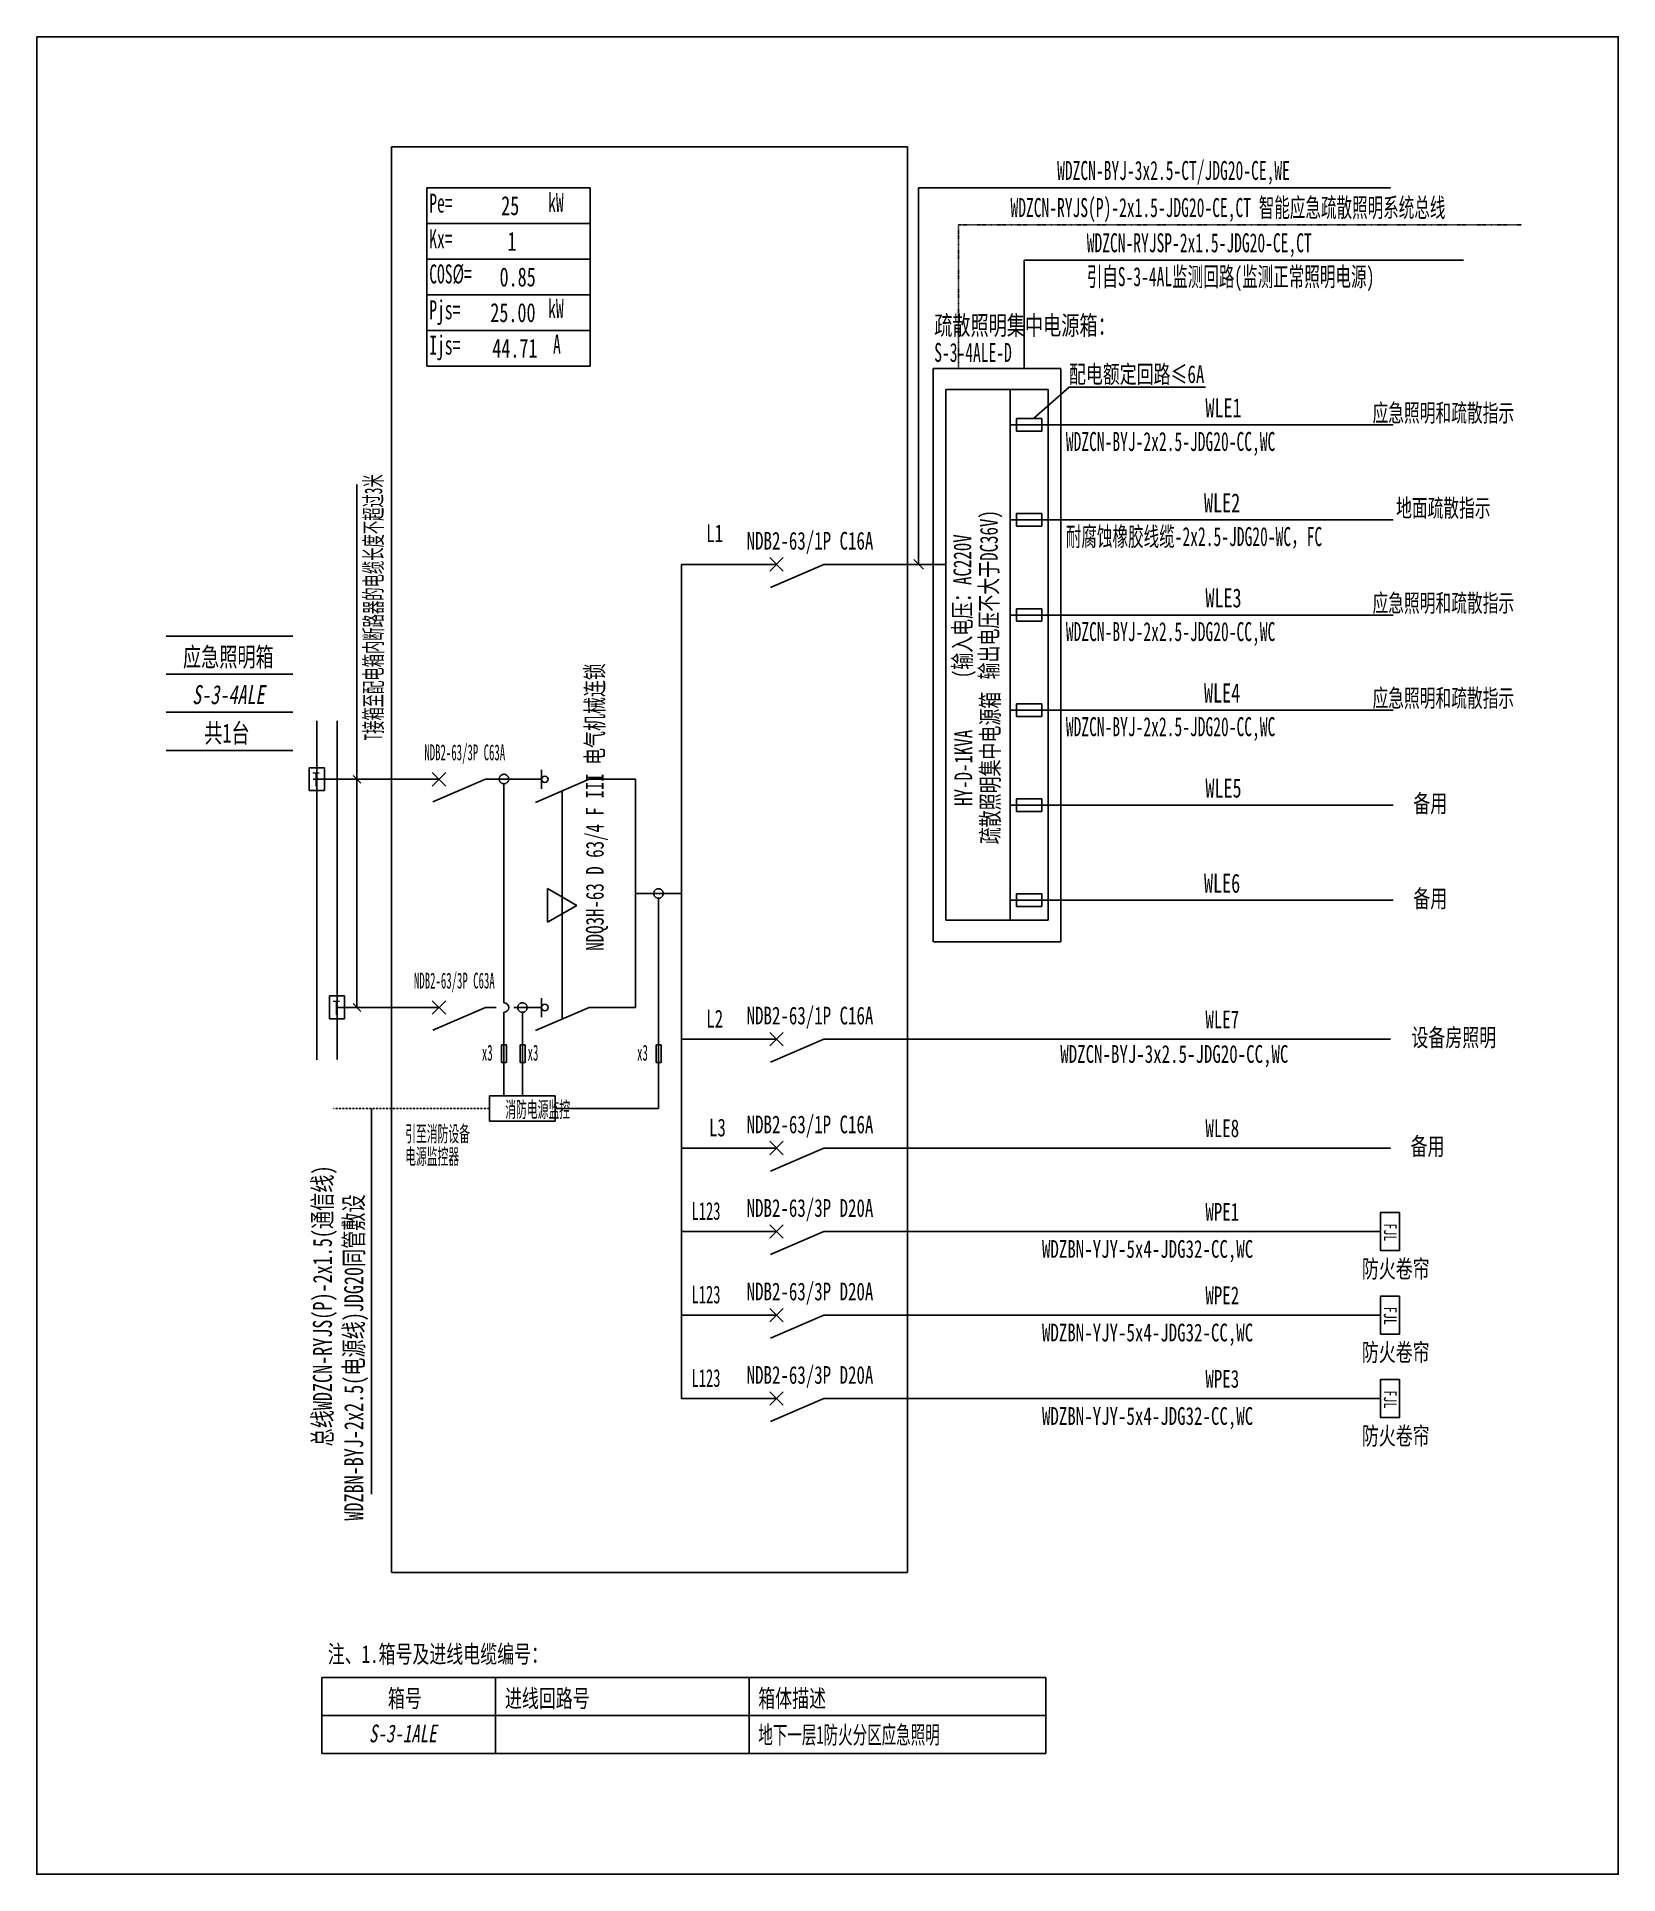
# Model space of a CAD drawing. Extents: x 230216 to 232470, y 333548 to 336168.
import ezdxf
from ezdxf.enums import TextEntityAlignment as Align

# ---------------------------------------------------------------- set-up
doc = ezdxf.new("R2010")
doc.units = 0
doc.header["$MEASUREMENT"] = 0
for name, pattern in [('_点划线L', [1.9, 1.5, -0.17, 0.06, -0.17]), ('_虚线S', [0.25, 0.125, -0.125]), ('DASH', [0.35, 0.25, -0.1]), ('DASHED', [0.75, 0.5, -0.25]), ('DIVIDE', [1.25, 0.5, -0.25, 0, -0.25, 0, -0.25])]:
    doc.linetypes.add(name, pattern=pattern)
for name, color, linetype in [('D_E_Eqpm(强电设备)', 100, 'Continuous'), ('D_E_Eqpm（强电设备）', 100, 'Continuous'), ('D_E_Text(强电文字)', 51, 'Continuous'), ('D_E_Text（强电文字）', 51, 'Continuous'), ('D_E_Wire(强电线缆)', 10, 'Continuous'), ('D_E_Wire（强电线缆）', 10, 'Continuous'), ('D_El_Wire（弱电线缆）', 10, 'Continuous'), ('D_T_TableDim（表格尺寸）', 255, 'Continuous'), ('DQ_Eqpm', 100, 'Continuous'), ('FL04GGFW_E72-配电箱系统图-塔楼部分$0$D_E_Eqpm（强电设备）', 100, 'Continuous'), ('FL09U293_E72-地下室配电箱系统图$0$D_E_Eqpm（强电设备）', 100, 'Continuous'), ('FL09U293_E72-地下室配电箱系统图$0$D_E_Text（强电文字）', 51, 'Continuous'), ('FL09U293_E72-地下室配电箱系统图$0$D_T_TableDim（表格尺寸）', 255, 'Continuous'), ('系统图', 220, 'Continuous')]:
    doc.layers.add(name, color=color, linetype=linetype)
doc.styles.add('FL09U293_E72-地下室配电箱系统图$0$FL04GGFW_E72-配电箱系统图-塔楼部分$0$电气', font='', dxfattribs={"width": 0.7})
doc.styles.add('FL09U293_E72-地下室配电箱系统图$0$FL04GGFW_E72-配电箱系统图-塔楼部分$0$电气箱', font='simhei.ttf', dxfattribs={"width": 0.8, "oblique": 10})
doc.styles.add('FL09U293_E72-地下室配电箱系统图$0$电气', font='', dxfattribs={"width": 0.7})
doc.styles.add('FL09U293_E72-地下室配电箱系统图$0$电气箱', font='simhei.ttf', dxfattribs={"width": 0.8, "oblique": 10})
doc.styles.add('HZ', font='', dxfattribs={"width": 0.7, "height": 400})
doc.styles.add('电气', font='', dxfattribs={"width": 0.7})
doc.styles.get('FL09U293_E72-地下室配电箱系统图$0$FL04GGFW_E72-配电箱系统图-塔楼部分$0$电气').set_extended_font_data('SimSun')
doc.styles.get('FL09U293_E72-地下室配电箱系统图$0$电气').set_extended_font_data('SimSun')
doc.styles.get('HZ').set_extended_font_data('SimSun')
doc.styles.get('电气').set_extended_font_data('SimSun')

msp = doc.modelspace()

# ---------------------------------------------------------------- linework, layer by layer
at = {"layer": 'D_E_Eqpm(强电设备)'}
for p, q in [((231260.7, 335405.9, 0), (231279.8, 335425.1, 0)), ((231279.8, 335405.9, 0), (231260.7, 335425.1, 0)), ((231338, 335415.5, 0), (231261.5, 335382.7, 0)), ((230779.5, 335099.5, 0), (230798.7, 335118.6, 0)), ((230798.7, 335099.5, 0), (230779.5, 335118.6, 0)), ((230935.4, 335095.5, 0), (230935.4, 335122.6, 0)), ((230779.5, 334774.2, 0), (230798.7, 334793.4, 0)), ((230798.7, 334774.2, 0), (230779.5, 334793.4, 0)), ((230935.4, 334770.3, 0), (230935.4, 334797.4, 0)), ((231260.7, 334729.2, 0), (231279.8, 334748.4, 0)), ((231279.8, 334729.2, 0), (231260.7, 334748.4, 0)), ((231338, 334738.8, 0), (231261.5, 334706, 0)), ((231260.7, 334574, 0), (231279.8, 334593.2, 0)), ((231279.8, 334574, 0), (231260.7, 334593.2, 0)), ((231338, 334583.6, 0), (231261.5, 334550.8, 0)), ((231260.7, 334455, 0), (231279.8, 334474.1, 0)), ((231279.8, 334455, 0), (231260.7, 334474.1, 0)), ((231338, 334464.6, 0), (231261.5, 334431.8, 0)), ((231260.7, 334335.9, 0), (231279.8, 334355.1, 0)), ((231279.8, 334335.9, 0), (231260.7, 334355.1, 0)), ((231338, 334345.5, 0), (231261.5, 334312.7, 0)), ((231260.7, 334216.9, 0), (231279.8, 334236.1, 0)), ((231279.8, 334216.9, 0), (231260.7, 334236.1, 0)), ((231338, 334226.5, 0), (231261.5, 334193.7, 0))]:
    msp.add_line(p, q, dxfattribs=at)
for centre in [(230940, 335109.1, 0), (230940, 334783.8, 0)]:
    msp.add_circle(centre, 4.61, dxfattribs=at)
at = {"layer": 'D_E_Eqpm（强电设备）'}
for p, q in [((231511.6, 334908.5, 0), (231511.6, 335664.9, 0)), ((231511.6, 335664.9, 0), (231603.5, 335664.9, 0)), ((231603.5, 335664.9, 0), (231603.5, 334908.5, 0)), ((231003.1, 335109.1, 0), (230926.6, 335076.3, 0)), ((230985.4, 334929.4, 0), (230943.6, 334953.6, 0)), ((230943.6, 334953.6, 0), (230943.6, 334905.3, 0)), ((230943.6, 334905.3, 0), (230985.4, 334929.4, 0)), ((231603.5, 334908.5, 0), (231511.6, 334908.5, 0)), ((231003.1, 334783.8, 0), (230926.6, 334751, 0))]:
    msp.add_line(p, q, dxfattribs=at)
at = {"layer": 'D_E_Eqpm（强电设备）', "linetype": 'DASH'}
msp.add_line((230964.9, 334767.4, 0), (230964.9, 335092.7, 0), dxfattribs=at)
at = {"layer": 'D_E_Eqpm（强电设备）', "elevation": 0}
for points in [[(232158.7, 334491.7), (232158.7, 334437.5), (232131.6, 334437.5), (232131.6, 334491.7)], [(232158.7, 334372.6), (232158.7, 334318.4), (232131.6, 334318.4), (232131.6, 334372.6)], [(232158.7, 334253.6), (232158.7, 334199.4), (232131.6, 334199.4), (232131.6, 334253.6)]]:
    msp.add_lwpolyline(points, close=True, dxfattribs=at)
at = {"layer": 'D_E_Text(强电文字)', "color": 51}
for p, q in [((230672.1, 334783.8, 0), (230672.1, 335529.2, 0)), ((230666.5, 335114.7, 0), (230677.8, 335103.4, 0)), ((230666.5, 334789.5, 0), (230677.8, 334778.2, 0)), ((230692.6, 334640, 0), (230692.6, 334090.4, 0))]:
    msp.add_line(p, q, dxfattribs=at)
at = {"layer": 'D_E_Text（强电文字）'}
for p, q in [((230771.8, 335952.2, 0), (231004.8, 335952.2, 0)), ((230771.8, 335952.2, 0), (230771.8, 335698.1, 0)), ((231004.8, 335952.2, 0), (231004.8, 335698.1, 0)), ((231472.8, 335952.2, 0), (232145.6, 335952.2, 0)), ((231472.8, 335415.5, 0), (231472.8, 335952.2, 0)), ((230771.8, 335901.4, 0), (231004.8, 335901.4, 0)), ((230771.8, 335850.6, 0), (231004.8, 335850.6, 0)), ((230771.8, 335799.8, 0), (231004.8, 335799.8, 0)), ((230771.8, 335748.9, 0), (231004.8, 335748.9, 0)), ((230771.8, 335698.1, 0), (231004.8, 335698.1, 0)), ((231636.6, 335623.4, 0), (231687.8, 335668.2, 0)), ((231687.8, 335668.2, 0), (231881.9, 335668.2, 0)), ((231465.9, 335422.4, 0), (231479.7, 335408.6, 0))]:
    msp.add_line(p, q, dxfattribs=at)
at = {"layer": 'D_E_Wire(强电线缆)'}
for p, q in [((230614.8, 334709.2, 0), (230614.8, 335192.7, 0)), ((230609.7, 335109.1, 0), (230789.1, 335109.1, 0)), ((230855.4, 335109.1, 0), (230935.4, 335109.1, 0)), ((231003.1, 335109.1, 0), (231069.3, 335109.1, 0)), ((230855.4, 334783.8, 0), (230870.7, 334783.8, 0)), ((230895.8, 334783.8, 0), (230935.4, 334783.8, 0)), ((231003.1, 334783.8, 0), (231069.3, 334783.8, 0))]:
    msp.add_line(p, q, dxfattribs=at)
at = {"layer": 'D_E_Wire(强电线缆)', "linetype": 'DASH'}
for p, q in [((230643.7, 334709.2, 0), (230643.7, 335192.7, 0)), ((230643.7, 334783.8, 0), (230789.1, 334783.8, 0))]:
    msp.add_line(p, q, dxfattribs=at)
at = {"layer": 'D_E_Wire（强电线缆）', "color": 10}
for p, q in [((231623.5, 335848.9, 0), (231623.5, 335694.5, 0)), ((231623.5, 335848.9, 0), (232249.9, 335848.9, 0)), ((231603.5, 335614.3, 0), (232149.4, 335614.3, 0)), ((231603.5, 335478.8, 0), (232149.4, 335478.8, 0)), ((231603.5, 335343.3, 0), (232149.4, 335343.3, 0)), ((231603.5, 335207.8, 0), (232149.4, 335207.8, 0)), ((231603.5, 335072.3, 0), (232149.4, 335072.3, 0)), ((231603.5, 334936.8, 0), (232149.4, 334936.8, 0))]:
    msp.add_line(p, q, dxfattribs=at)
at = {"layer": 'D_E_Wire（强电线缆）'}
for p, q in [((231134.7, 334226.5, 0), (231134.7, 335415.5, 0)), ((231134.7, 335415.5, 0), (231270.2, 335415.5, 0)), ((231338, 335415.5, 0), (231511.6, 335415.5, 0)), ((231069.3, 335109.1, 0), (231069.3, 334783.8, 0)), ((231069.3, 334946.4, 0), (231134.7, 334946.4, 0)), ((231102, 334939.7, 0), (231102, 334640, 0)), ((230908, 334777, 0), (230908, 334658.1, 0)), ((231134.7, 334738.8, 0), (231270.2, 334738.8, 0)), ((231338, 334738.8, 0), (232145.6, 334738.8, 0)), ((230878.1, 334730.7, 0), (230885.3, 334730.7, 0)), ((230878.1, 334705.7, 0), (230878.1, 334730.7, 0)), ((230885.3, 334730.7, 0), (230885.3, 334705.7, 0)), ((230904.9, 334730.7, 0), (230912, 334730.7, 0)), ((230904.9, 334705.7, 0), (230904.9, 334730.7, 0)), ((230912, 334730.7, 0), (230912, 334705.7, 0)), ((231098.7, 334730.7, 0), (231105.8, 334730.7, 0)), ((231098.7, 334705.7, 0), (231098.7, 334730.7, 0)), ((231105.8, 334730.7, 0), (231105.8, 334705.7, 0)), ((230885.3, 334705.7, 0), (230878.1, 334705.7, 0)), ((230912, 334705.7, 0), (230904.9, 334705.7, 0)), ((231105.8, 334705.7, 0), (231098.7, 334705.7, 0)), ((231134.7, 334583.6, 0), (231270.2, 334583.6, 0)), ((231338, 334583.6, 0), (232145.6, 334583.6, 0)), ((231134.7, 334464.6, 0), (231270.2, 334464.6, 0)), ((231338, 334464.6, 0), (232131.6, 334464.6, 0)), ((231134.7, 334345.5, 0), (231270.2, 334345.5, 0)), ((231338, 334345.5, 0), (232131.6, 334345.5, 0)), ((231134.7, 334226.5, 0), (231270.2, 334226.5, 0)), ((231338, 334226.5, 0), (232131.6, 334226.5, 0))]:
    msp.add_line(p, q, dxfattribs=at)
at = {"layer": 'D_E_Wire（强电线缆）', "linetype": '_点划线L'}
for p, q in [((230881.7, 334790.6, 0), (230881.7, 335102.7, 0)), ((230881.7, 334658.1, 0), (230881.7, 334777, 0)), ((230861.2, 334658.1, 0), (230954.8, 334658.1, 0)), ((230861.2, 334621.9, 0), (230861.2, 334658.1, 0)), ((230954.8, 334658.1, 0), (230954.8, 334621.9, 0)), ((231102, 334640, 0), (230954.8, 334640, 0)), ((230954.8, 334621.9, 0), (230861.2, 334621.9, 0))]:
    msp.add_line(p, q, dxfattribs=at)
at = {"layer": 'D_E_Wire（强电线缆）', "linetype": '_虚线S'}
msp.add_line((230638.6, 334640, 0), (230861.2, 334640, 0), dxfattribs=at)
at = {"layer": 'D_E_Wire（强电线缆）', "linetype": '_点划线L'}
for centre in [(230881.7, 335109.5, 0), (231102, 334946.4, 0), (230908, 334783.8, 0)]:
    msp.add_circle(centre, 6.78, dxfattribs=at)
at = {"layer": 'D_E_Wire（强电线缆）'}
msp.add_arc((230881.7, 334783.8, 0), 6.78, 270, 90, dxfattribs=at)
at = {"layer": 'D_El_Wire（弱电线缆）', "color": 200, "linetype": 'DIVIDE'}
for q in [(232332.8, 335899.2, 0), (231529.7, 335694.5, 0)]:
    msp.add_line((231529.7, 335899.2, 0), q, dxfattribs=at)
at = {"layer": 'D_T_TableDim（表格尺寸）', "linetype": 'DASHED'}
for p, q in [((230721.5, 333978.4, 0), (230721.5, 336010.5, 0)), ((230721.5, 336010.5, 0), (231457.2, 336010.5, 0)), ((231457.2, 336010.5, 0), (231457.2, 333978.4, 0)), ((231457.2, 333978.4, 0), (230721.5, 333978.4, 0))]:
    msp.add_line(p, q, dxfattribs=at)
at = {"layer": 'D_T_TableDim（表格尺寸）', "linetype": 'DASH'}
for p, q in [((231675.7, 335694.5, 0), (231493.6, 335694.5, 0)), ((231493.6, 335694.5, 0), (231493.6, 334877.6, 0)), ((231675.7, 334877.6, 0), (231675.7, 335694.5, 0)), ((231493.6, 334877.6, 0), (231675.7, 334877.6, 0))]:
    msp.add_line(p, q, dxfattribs=at)
at = {"layer": 'DQ_Eqpm'}
for p, q in [((230625.6, 335125.6, 0), (230604, 335125.6, 0)), ((230604, 335125.6, 0), (230604, 335093.1, 0)), ((230625.6, 335093.1, 0), (230625.6, 335125.6, 0)), ((230604, 335093.1, 0), (230625.6, 335093.1, 0)), ((230654.5, 334800.4, 0), (230632.9, 334800.4, 0)), ((230632.9, 334800.4, 0), (230632.9, 334767.9, 0)), ((230654.5, 334767.9, 0), (230654.5, 334800.4, 0)), ((230632.9, 334767.9, 0), (230654.5, 334767.9, 0))]:
    msp.add_line(p, q, dxfattribs=at)
at = {"layer": 'FL04GGFW_E72-配电箱系统图-塔楼部分$0$D_E_Eqpm（强电设备）'}
for p, q in [((231603.4, 334908.5, 0), (231603.5, 335664.9, 0)), ((231603.5, 335664.9, 0), (231657.7, 335664.9, 0)), ((231657.7, 335664.9, 0), (231657.7, 334908.5, 0)), ((231612.5, 335623.4, 0), (231648.6, 335623.4, 0)), ((231612.5, 335623.4, 0), (231612.5, 335623.4, 0)), ((231612.5, 335623.4, 0), (231612.5, 335605.3, 0)), ((231612.5, 335605.3, 0), (231612.5, 335623.4, 0)), ((231612.5, 335605.3, 0), (231648.6, 335605.3, 0)), ((231612.5, 335605.3, 0), (231612.5, 335605.3, 0)), ((231648.6, 335623.4, 0), (231648.6, 335605.3, 0)), ((231612.5, 335487.8, 0), (231648.6, 335487.8, 0)), ((231612.5, 335487.8, 0), (231612.5, 335487.8, 0)), ((231612.5, 335487.8, 0), (231612.5, 335469.8, 0)), ((231612.5, 335469.8, 0), (231612.5, 335487.8, 0)), ((231612.5, 335469.8, 0), (231648.6, 335469.8, 0)), ((231612.5, 335469.8, 0), (231612.5, 335469.8, 0)), ((231648.6, 335487.8, 0), (231648.6, 335469.8, 0)), ((231612.5, 335352.3, 0), (231648.6, 335352.3, 0)), ((231612.5, 335352.3, 0), (231612.5, 335352.3, 0)), ((231612.5, 335352.3, 0), (231612.5, 335334.3, 0)), ((231612.5, 335334.3, 0), (231612.5, 335352.3, 0)), ((231648.6, 335352.3, 0), (231648.6, 335334.3, 0)), ((231612.5, 335334.3, 0), (231648.6, 335334.3, 0)), ((231612.5, 335334.3, 0), (231612.5, 335334.3, 0)), ((231612.5, 335216.8, 0), (231648.6, 335216.8, 0)), ((231612.5, 335216.8, 0), (231612.5, 335216.8, 0)), ((231612.5, 335216.8, 0), (231612.5, 335198.7, 0)), ((231612.5, 335198.7, 0), (231612.5, 335216.8, 0)), ((231648.6, 335216.8, 0), (231648.6, 335198.7, 0)), ((231612.5, 335198.7, 0), (231648.6, 335198.7, 0)), ((231612.5, 335198.7, 0), (231612.5, 335198.7, 0)), ((231612.5, 335081.3, 0), (231648.6, 335081.3, 0)), ((231612.5, 335081.3, 0), (231612.5, 335081.3, 0)), ((231612.5, 335081.3, 0), (231612.5, 335063.2, 0)), ((231612.5, 335063.2, 0), (231612.5, 335081.3, 0)), ((231648.6, 335081.3, 0), (231648.6, 335063.2, 0)), ((231612.5, 335063.2, 0), (231648.6, 335063.2, 0)), ((231612.5, 335063.2, 0), (231612.5, 335063.2, 0)), ((231612.5, 334945.8, 0), (231648.6, 334945.8, 0)), ((231612.5, 334945.8, 0), (231612.5, 334945.8, 0)), ((231612.5, 334945.8, 0), (231612.5, 334927.7, 0)), ((231612.5, 334927.7, 0), (231612.5, 334945.8, 0)), ((231648.6, 334945.8, 0), (231648.6, 334927.7, 0)), ((231612.5, 334927.7, 0), (231648.6, 334927.7, 0)), ((231612.5, 334927.7, 0), (231612.5, 334927.7, 0)), ((231657.7, 334908.5, 0), (231603.4, 334908.5, 0))]:
    msp.add_line(p, q, dxfattribs=at)
at = {"layer": 'FL09U293_E72-地下室配电箱系统图$0$D_E_Eqpm（强电设备）'}
for p, q in [((230855.4, 335109.1, 0), (230780.3, 335076.9, 0)), ((230855.4, 334783.8, 0), (230780.3, 334751.6, 0))]:
    msp.add_line(p, q, dxfattribs=at)
at = {"layer": 'FL09U293_E72-地下室配电箱系统图$0$D_T_TableDim（表格尺寸）'}
for p, q in [((230400.1, 335313, 0), (230580.8, 335313, 0)), ((230400.1, 335258.8, 0), (230580.8, 335258.8, 0)), ((230400.1, 335204.6, 0), (230580.8, 335204.6, 0)), ((230400.1, 335150.4, 0), (230580.8, 335150.4, 0))]:
    msp.add_line(p, q, dxfattribs=at)
at = {"layer": 'FL09U293_E72-地下室配电箱系统图$0$D_T_TableDim（表格尺寸）', "ltscale": 3.5}
for p, q in [((230622.1, 333828.9, 0), (231654.1, 333828.9, 0)), ((230622.1, 333828.9, 0), (230622.1, 333720.5, 0)), ((230869.5, 333828.9, 0), (230869.5, 333720.5, 0)), ((231231.2, 333828.9, 0), (231231.2, 333720.5, 0)), ((231654.1, 333828.9, 0), (231654.1, 333720.5, 0)), ((230622.1, 333774.7, 0), (231654.1, 333774.7, 0)), ((230622.1, 333774.7, 0), (231654.1, 333774.7, 0)), ((230622.1, 333720.5, 0), (231654.1, 333720.5, 0))]:
    msp.add_line(p, q, dxfattribs=at)
at = {"layer": '系统图', "ltscale": 9973.992009}
msp.add_lwpolyline([(230215.5, 336167.5), (232470.5, 336167.5), (232470.5, 333548.5), (230215.5, 333548.5)], close=True, dxfattribs=at)

# ---------------------------------------------------------------- texts
at = {"layer": 'D_E_Eqpm（强电设备）', "color": 51, "style": '电气', "width": 0.7}
for p in [(232145.3, 334463.4, 0), (232145.3, 334344.4, 0), (232145.3, 334225.3, 0)]:
    msp.add_text('FJL', height=18.07, rotation=270, dxfattribs=at).set_placement(p, align=Align.MIDDLE)
at = {"layer": 'D_E_Text(强电文字)', "color": 51, "style": '电气'}
for s, height, width, p in [('疏散照明集中电源箱：', 27.1, 0.7, (231495.2, 335742.6, 0)), ('L1', 25.3, 0.7, (231170.1, 335447.2, 0)), ('NDB2-63/1P C16A', 25.296, 0.7, (231227.7, 335436.5, 0)), ('备用', 25.3, 0.7, (232178.3, 335062, 0)), ('备用', 25.3, 0.7, (232178.3, 334926.5, 0)), ('NDB2-63/1P C16A', 25.296, 0.7, (231227.7, 334759.8, 0)), ('L2', 25.3, 0.7, (231170.1, 334755.3, 0)), ('WLE7', 25.3, 0.7, (231881.8, 334754.3, 0)), ('设备房照明', 25.3, 0.7, (232175.6, 334728.5, 0)), ('WDZCN-BYJ-3x2.5-JDG20-CC,WC ', 25.296, 0.7, (231674.9, 334705, 0)), ('NDB2-63/1P C16A', 25.296, 0.7, (231227.7, 334604.6, 0)), ('L3', 25.3, 0.7, (231174, 334600.2, 0)), ('WLE8', 25.3, 0.7, (231881.8, 334599.1, 0)), ('备用', 25.3, 0.7, (232174.4, 334573.4, 0)), ('L123', 25.3, 0.6, (231149.1, 334481.2, 0)), ('NDB2-63/3P D20A', 25.296, 0.7, (231227.7, 334485.5, 0)), ('WPE1', 25.3, 0.7, (231881.8, 334480, 0)), ('WDZBN-YJY-5x4-JDG32-CC,WC ', 25.296, 0.7, (231648.8, 334427.1, 0)), ('防火卷帘', 25.3, 0.7, (232104.9, 334398.8, 0)), ('L123', 25.3, 0.6, (231149.1, 334362.2, 0)), ('NDB2-63/3P D20A', 25.296, 0.7, (231227.7, 334366.5, 0)), ('WPE2', 25.3, 0.7, (231881.8, 334361, 0)), ('WDZBN-YJY-5x4-JDG32-CC,WC ', 25.296, 0.7, (231648.8, 334308, 0)), ('防火卷帘', 25.3, 0.7, (232104.9, 334279.8, 0)), ('L123', 25.3, 0.6, (231149.1, 334243.1, 0)), ('NDB2-63/3P D20A', 25.296, 0.7, (231227.7, 334247.5, 0)), ('WPE3', 25.3, 0.7, (231881.8, 334242, 0)), ('WDZBN-YJY-5x4-JDG32-CC,WC ', 25.296, 0.7, (231648.8, 334189, 0)), ('防火卷帘', 25.3, 0.7, (232104.9, 334160.7, 0))]:
    msp.add_text(s, height=height, dxfattribs=dict(at, width=width)).set_placement(p)
at = {"layer": 'D_E_Text(强电文字)', "color": 51, "style": '电气', "width": 0.65}
for s, p in [('应急照明和疏散指示', (232221.1, 335631.9, 0)), ('地面疏散指示', (232221.1, 335496.4, 0)), ('应急照明和疏散指示', (232221.1, 335360.9, 0)), ('应急照明和疏散指示', (232221.1, 335225.4, 0))]:
    msp.add_text(s, height=25.3, dxfattribs=at).set_placement(p, align=Align.MIDDLE)
at = {"layer": 'D_E_Text(强电文字)', "color": 51, "style": '电气', "width": 0.55}
msp.add_text('T接箱至配电箱内断路器的电缆长度不超过3米', height=25.296, rotation=90, dxfattribs=at).set_placement((230708.1, 335164.4, 0))
at = {"layer": 'D_E_Text(强电文字)', "style": 'FL09U293_E72-地下室配电箱系统图$0$FL04GGFW_E72-配电箱系统图-塔楼部分$0$电气', "width": 0.7}
for s, p in [('应急照明箱', (230488.7, 335284, 0)), ('共1台', (230486.7, 335175.6, 0))]:
    msp.add_text(s, height=27.1, dxfattribs=at).set_placement(p, align=Align.MIDDLE)
at = {"layer": 'D_E_Text(强电文字)', "style": 'FL09U293_E72-地下室配电箱系统图$0$FL04GGFW_E72-配电箱系统图-塔楼部分$0$电气箱', "oblique": 10, "width": 0.7}
msp.add_text('S-3-4ALE', height=27.1, dxfattribs=at).set_placement((230488.7, 335229.8, 0), align=Align.MIDDLE)
at = {"layer": 'D_E_Text（强电文字）', "style": '电气'}
for s, height, width, p in [('WDZCN-BYJ-3x2.5-CT/JDG20-CE,WE', 27.102, 0.6, (231670.4, 335963.4, 0)), ('25', 27.1, 0.7, (230877.7, 335913.2, 0)), ('1', 27.1, 0.7, (230886.7, 335862.4, 0)), (' 0.85', 27.1, 0.7, (230862.5, 335811.6, 0)), ('WLE1', 27.1, 0.7, (231881.8, 335625.1, 0)), ('WDZCN-BYJ-2x2.5-JDG20-CC,WC', 27.102, 0.6, (231682.8, 335577.1, 0)), ('WLE2', 27.1, 0.7, (231879.8, 335489.6, 0)), ('耐腐蚀橡胶线缆-2x2.5-JDG20-WC，FC', 27.102, 0.6, (231682.8, 335441.6, 0)), ('WLE3', 27.1, 0.7, (231881.8, 335354.1, 0)), ('WDZCN-BYJ-2x2.5-JDG20-CC,WC', 27.102, 0.6, (231682.8, 335306.1, 0)), ('WLE4', 27.1, 0.7, (231879.8, 335218.6, 0)), ('WDZCN-BYJ-2x2.5-JDG20-CC,WC', 27.102, 0.6, (231682.8, 335170.6, 0)), ('WLE5', 27.1, 0.7, (231881.8, 335083.1, 0)), ('WLE6', 27.1, 0.7, (231879.8, 334947.5, 0))]:
    msp.add_text(s, height=height, dxfattribs=dict(at, width=width)).set_placement(p)
at = {"layer": 'D_E_Text（强电文字）', "linetype": 'Continuous', "style": '电气', "width": 0.6}
for s, p in [('Pe=', (230775.2, 335916.9, 0)), ('kW', (230944.7, 335917.9, 0)), ('Kx=', (230775.2, 335866, 0)), ('COS%%C=', (230775.2, 335815.9, 0)), ('Pjs=', (230775.2, 335764.8, 0)), ('kW', (230944.7, 335766.5, 0)), ('Ijs=', (230775.2, 335714.5, 0)), ('A', (230951.7, 335715.7, 0))]:
    msp.add_text(s, height=27.1, dxfattribs=at).set_placement(p)
at = {"layer": 'D_E_Text（强电文字）', "color": 51, "style": '电气', "width": 0.6}
for s, height, p in [('WDZCN-RYJS(P)-2x1.5-JDG20-CE,CT 智能应急疏散照明系统总线', 27.102, (231603.9, 335910.5, 0)), ('WDZCN-RYJSP-2x1.5-JDG20-CE,CT', 27.102, (231712.6, 335860.3, 0)), ('引自S-3-4AL监测回路(监测正常照明电源)', 27.102, (231712.6, 335812, 0)), ('S-3-4ALE-D', 27.1, (231495.2, 335704, 0))]:
    msp.add_text(s, height=height, dxfattribs=at).set_placement(p)
at = {"layer": 'D_E_Text（强电文字）', "color": 6, "style": '电气', "width": 0.7}
for s, p in [('25.00', (230862.2, 335760.8, 0)), ('44.71', (230865, 335710, 0))]:
    msp.add_text(s, height=27.1, dxfattribs=at).set_placement(p)
at = {"layer": 'D_E_Text（强电文字）', "style": '电气', "width": 0.7}
msp.add_text('配电额定回路≤6A', height=25.3, dxfattribs=at).set_placement((231783.8, 335687.1, 0), align=Align.MIDDLE)
at = {"layer": 'D_E_Text（强电文字）', "color": 51, "style": '电气', "width": 0.7}
for s, height, p in [('输出电压不大于DC36V)', 25.296, (231574.5, 335372.1, 0)), ('(输入电压：AC220V', 25.296, (231536.7, 335355.8, 0)), ('疏散照明集中电源箱', 25.3, (231574.5, 335125.3, 0)), ('HY-D-1KVA', 25.3, (231536.7, 335125.5, 0))]:
    msp.add_text(s, height=height, rotation=90, dxfattribs=at).set_placement(p, align=Align.MIDDLE)
at = {"layer": 'D_E_Text（强电文字）', "style": '电气', "width": 0.7}
for s, height, p in [('NDQ3H-63 D 63/4 F III 电气机械连锁', 25.296, (231023.8, 334864.7, 0)), ('总线WDZCN-RYJS(P)-2x1.5(通信线)', 27.102, (230636.4, 334158.2)), ('WDZBN-BYJ-2x2.5(电源线)JDG20同管敷设', 27.102, (230681, 334052.5))]:
    msp.add_text(s, height=height, rotation=90, dxfattribs=at).set_placement(p)
at = {"layer": 'D_E_Wire（强电线缆）', "color": 51, "linetype": 'Continuous', "style": 'HZ', "width": 0.5}
for p in [(230825.8, 335145.7, 0), (230810.9, 334820.4, 0)]:
    msp.add_text('NDB2-63/3P C63A', height=22.585, dxfattribs=at).set_placement(p, align=Align.MIDDLE)
for s, p in [('x3', (230850.2, 334708.2, 0)), ('x3', (230915.4, 334708.2, 0)), ('x3', (231071.5, 334708.2, 0)), ('消防电源监控', (230883.5, 334627.3, 0)), ('引至消防设备', (230740.8, 334592.6, 0)), ('电源监控器', (230740.8, 334560.3, 0))]:
    msp.add_text(s, height=22.59, dxfattribs=at).set_placement(p)
at = {"layer": 'DQ_Eqpm', "color": 51, "style": '电气', "width": 0.8}
for p in [(230608.2, 335099.2, 0), (230637.1, 334773.9, 0)]:
    msp.add_text('T', height=19.9, dxfattribs=at).set_placement(p)
at = {"layer": 'FL09U293_E72-地下室配电箱系统图$0$D_E_Text（强电文字）', "style": 'FL09U293_E72-地下室配电箱系统图$0$电气'}
for s, height, width, p in [('注、1.箱号及进线电缆编号：', 25.296, 0.7, (230630.5, 333849.7, 0)), ('箱号', 25.3, 0.7, (230716.1, 333786.5, 0)), ('进线回路号', 25.3, 0.7, (230883.1, 333786.5, 0)), ('箱体描述', 25.3, 0.7, (231244.3, 333786.5, 0)), ('地下一层1防火分区应急照明', 25.296, 0.6, (231244.3, 333734.6, 0))]:
    msp.add_text(s, height=height, dxfattribs=dict(at, width=width)).set_placement(p)
at = {"layer": 'FL09U293_E72-地下室配电箱系统图$0$D_E_Text（强电文字）', "style": 'FL09U293_E72-地下室配电箱系统图$0$电气箱', "oblique": 10, "width": 0.7}
msp.add_text('S-3-1ALE', height=25.3, dxfattribs=at).set_placement((230737.4, 333749.2, 0), align=Align.MIDDLE)

doc.saveas('drawing.dxf')
